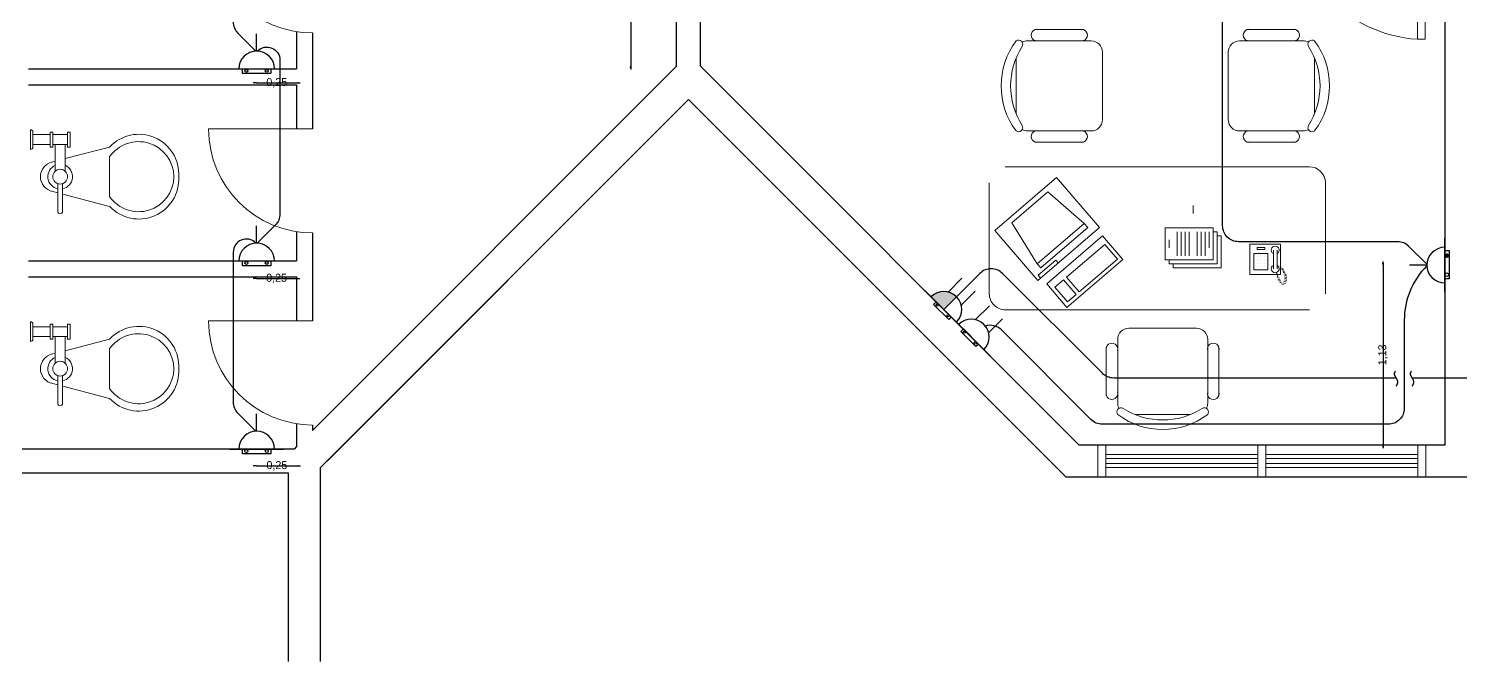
# Model space of a CAD drawing. Extents: x -1451 to 148, y -12854 to 856.
# Drawn here: x 51.68 to 60.62, y 337.75 to 341.7 of the extents above; entities that cross this region are included whole.
import ezdxf
from ezdxf import colors
from ezdxf.entities.mleader import LeaderData, LeaderLine
from ezdxf.math import Vec2, Vec3

# ---------------------------------------------------------------- set-up
doc = ezdxf.new("R2010")
doc.units = 0
doc.header["$LTSCALE"] = 0.15
doc.linetypes.add('HIDDEN', pattern=[0.375, 0.25, -0.125])
doc.layers.get('0').update_dxf_attribs({"color": 252})
doc.layers.get('Defpoints').update_dxf_attribs({"color": 252})
for name, color, linetype in [('0 BDH', 252, 'Continuous'), ('0 DISCON', 252, 'Continuous'), ('0 NORMAL WIRING', 252, 'Continuous'), ('0 sockets', 252, 'Continuous'), ('0 TEXTT', 4, 'Continuous'), ('0 UPS WIRING', 252, 'Continuous'), ('E-SOCK', 2, 'Continuous'), ('WIRING', 4, 'Continuous')]:
    doc.layers.add(name, color=color, linetype=linetype)
for name, color, linetype, lineweight in [('0 DIM', 6, 'Continuous', 5), ('anal', 252, 'Continuous', 20), ('DOOR', 252, 'Continuous', 20), ('sofa', 252, 'Continuous', 9), ('wall', 252, 'Continuous', 30), ('WC', 252, 'Continuous', 9)]:
    doc.layers.add(name, color=color, linetype=linetype, lineweight=lineweight)
doc.dimstyles.new('ISO-25', dxfattribs={"dimtxt": 0.05, "dimasz": 0.01, "dimexe": 0, "dimexo": 0, "dimtad": 0, "dimtoh": 1, "dimtxsty": 'Standard', "dimblk": 'CLOSED', "dimcen": 2.5, "dimse1": 1, "dimse2": 1, "dimclrd": 1, "dimadec": 0, "dimazin": 0, "dimtfac": 1, "dimtix": 1, "dimtmove": 1, "dimatfit": 0, "dimfxl": 1, "dimarcsym": 0})

# ---------------------------------------------------------------- blocks, each defined once
blk = doc.blocks.new('D90')
at = {"layer": 'DOOR'}
for points in [[(0.03, 0.2), (0.03, 1.04), (0.0783, 1.04), (0.0783, 0.2)], [(0.03, 0.2), (0, 0.2), (0, 0), (0.05, 0), (0.05, 0.15), (0.03, 0.15)], [(0.87, 0.2), (0.9, 0.2), (0.9, 0), (0.85, 0), (0.85, 0.15), (0.87, 0.15)]]:
    blk.add_lwpolyline(points, close=True, dxfattribs=at)
blk.add_circle((0.02, 0.21), 0.01, dxfattribs=at)
blk.add_arc((0.0251, 0.1967), 0.8449, 0.22177, 86.38894, dxfattribs=at)
blk = doc.blocks.new('CHAIR7')
for p, q in [((20, 12), (3, 12)), ((5.12, 15.04), (17.88, 15.04)), ((0, 9), (0, -9)), ((23, -7.44), (23, 7.44)), ((3, -12), (20, -12)), ((5.12, -15), (17.88, -15))]:
    blk.add_line(p, q)
for centre, radius, start, end in [((3, 9), 3, 90, 180), ((5.56, 13.54), 1.56, 73.7398, 286.2602), ((17.44, 13.54), 1.56, 253.7398, 106.2602), ((20, 9), 3, 62.4156, 90), ((22.34, 11.12), 1.1, 53.3099, 212.0274), ((7, 0), 20, 323.1301, 36.8699), ((4.82, 0), 19.64, 327.5758, 32.4242), ((3, -9), 3, 180, 270), ((22.34, -11.12), 1.1, 147.9726, 306.6901), ((5.56, -13.5), 1.56, 73.7398, 286.2602), ((17.44, -13.5), 1.56, 253.7398, 106.2602), ((20, -9), 3, 270, 297.5844)]:
    blk.add_arc(centre, radius, start, end)
blk = doc.blocks.new('RECTANG')
for p, q in [((1, 1), (0, 1)), ((0, 1), (0, 0)), ((1, 0), (1, 1)), ((0, 0), (1, 0))]:
    blk.add_line(p, q)
blk = doc.blocks.new('IBMAT', base_point=(61, 306))
for p, q in [((75, 307), (75, 306)), ((81, 307), (75, 307)), ((81, 306), (81, 307))]:
    blk.add_line(p, q)
at = {"xscale": 21, "yscale": 17, "zscale": 21}
blk.add_blockref('RECTANG', (61, 306), dxfattribs=at)
blk = doc.blocks.new('KEYBOARD', base_point=(60, 294))
for p, xscale, yscale, zscale in [((60, 294), 19, 8, 19), ((61, 295), 13, 5, 13), ((75, 295), 3, 5, 3)]:
    blk.add_blockref('RECTANG', p, dxfattribs=dict(xscale=xscale, yscale=yscale, zscale=zscale))
blk = doc.blocks.new('FNCOMP')
for p, q in [((-6.64, 16.23), (-8.5, 3.5)), ((6.08, 16.23), (-6.64, 16.23)), ((8, 3.5), (6.08, 16.23)), ((-8.5, 3.5), (-8.5, 2.04)), ((8, 3.5), (-8.5, 3.5)), ((-8.5, 2.04), (8, 2.04)), ((8, 2.04), (8, 3.5))]:
    blk.add_line(p, q)
at = {"xscale": 1.033846153846154, "yscale": 1.033846153846154, "zscale": 1.033846153846154}
for name, p in [('IBMAT', (-10.86, 0)), ('KEYBOARD', (-10.05, -10.5))]:
    blk.add_blockref(name, p, dxfattribs=at)
blk = doc.blocks.new('FNPHONE')
for p, q in [((-7.29, 6.54), (-7.29, 1.54)), ((-6.29, 6.54), (-6.29, 1.54)), ((-3.87, 4.85), (-3.87, 4.85)), ((-3.87, 3.91), (-3.87, 3.91)), ((-2.94, 4.85), (-2.94, 4.85)), ((-2.94, 3.91), (-2.94, 3.91)), ((-2, 4.85), (-2, 4.85)), ((-2, 3.91), (-2, 3.91)), ((-9.1, 0.22), (-9.7, 0.02)), ((-8.9, 0.62), (-9.5, 0.42)), ((-8.7, 1.02), (-9.3, 0.82)), ((-8.5, 1.42), (-9.1, 1.22)), ((-8.3, 1.82), (-8.9, 1.62)), ((-7.14, 0.56), (-7.5, -0.58)), ((-3.87, 2.97), (-3.87, 2.97)), ((-3.87, 2.03), (-3.87, 2.03)), ((-2.94, 2.97), (-2.94, 2.97)), ((-2.94, 2.03), (-2.94, 2.03)), ((-2, 2.97), (-2, 2.97)), ((-2, 2.03), (-2, 2.03)), ((-9.3, -0.18), (-9.9, -0.38)), ((-9.3, -0.58), (-9.9, -0.78)), ((-9.3, -0.98), (-9.9, -1.18)), ((-9.3, -1.38), (-9.9, -1.58)), ((-9.1, -1.78), (-9.7, -1.98)), ((-8.9, -2.18), (-9.5, -2.38)), ((-8.43, -2.46), (-9.03, -2.66)), ((-7.9, -1.98), (-8.5, -2.18)), ((-7.7, -1.58), (-8.3, -1.78)), ((-7.5, -1.18), (-8.1, -1.38)), ((-7.3, -0.78), (-7.9, -0.98))]:
    blk.add_line(p, q)
for centre, start, end in [((-6.79, 6.54), 298.4915, 241.5085), ((-6.79, 1.54), 118.4915, 61.5085)]:
    blk.add_arc(centre, 1.05, start, end)
for p, xscale, yscale, zscale in [((-8.21, 0), 8.20528234483245, 8.104073169521023, 8.20528234483245), ((-4.81, 1.25), 3.75, 4.375, 3.75), ((-4.03, 6.72), 2.03125, 0.46875, 2.03125)]:
    blk.add_blockref('RECTANG', p, dxfattribs=dict(xscale=xscale, yscale=yscale, zscale=zscale))
blk = doc.blocks.new('ARCH')
at = {"layer": 'anal'}
for p, q in [((58.3582, 339), (58.3582, 339.1)), ((58.4082, 339.1), (58.4082, 338.9)), ((58.4082, 339.04), (59.3582, 339.04)), ((59.3582, 339.1), (59.3582, 338.9)), ((59.4082, 339.1), (59.4082, 338.9)), ((59.4082, 339.04), (60.3582, 339.04)), ((60.3582, 339.1), (60.3582, 338.9)), ((60.4082, 339), (60.4082, 339.1)), ((58.3582, 339), (58.3582, 338.9)), ((58.4082, 339.015), (59.3582, 339.015)), ((58.4082, 339), (58.4082, 338.9)), ((58.4082, 338.985), (59.3582, 338.985)), ((58.4082, 338.96), (59.3582, 338.96)), ((59.4082, 339.015), (60.3582, 339.015)), ((59.4082, 338.985), (60.3582, 338.985)), ((59.4082, 338.96), (60.3582, 338.96)), ((60.3582, 339), (60.3582, 338.9)), ((60.4082, 339), (60.4082, 338.9))]:
    blk.add_line(p, q, dxfattribs=at)
at = {"layer": 'DOOR'}
for p, q in [((53.45, 341.075), (52.8, 341.075)), ((53.45, 339.875), (52.8, 339.875))]:
    blk.add_line(p, q, dxfattribs=at)
for centre in [(53.45, 342.325), (53.45, 341.075), (53.45, 339.875)]:
    blk.add_arc(centre, 0.65, 180, 270, dxfattribs=at)
at = {"layer": 'sofa'}
for p, q in [((57.7791, 340.8389), (59.6791, 340.8389)), ((59.7791, 340.7389), (59.7791, 340.0445))]:
    blk.add_line(p, q, dxfattribs=at)
blk.add_lwpolyline([(59.6791, 339.9445), (57.7791, 339.9445, -0.414214), (57.6791, 340.0445), (57.6791, 340.7389)], format="xyb", dxfattribs=at)
for points in [[(58.9527, 340.5973), (58.9527, 340.5473)], [(58.7777, 340.4561), (59.0777, 340.4561), (59.0777, 340.2561), (58.7777, 340.2561), (58.7777, 340.4561)], [(59.0777, 340.4311), (59.1027, 340.4311), (59.1027, 340.2311), (58.8027, 340.2311), (58.8027, 340.2561)], [(59.1027, 340.4061), (59.1277, 340.4061), (59.1277, 340.2061), (58.8277, 340.2061), (58.8277, 340.2311)], [(58.8527, 340.4311), (58.8527, 340.2811)], [(58.8777, 340.4311), (58.8777, 340.2811)], [(58.9027, 340.4311), (58.9027, 340.2811)], [(58.9277, 340.4311), (58.9277, 340.2811)], [(58.9777, 340.4311), (58.9777, 340.2811)], [(59.0027, 340.4311), (59.0027, 340.2811)], [(59.0277, 340.4311), (59.0277, 340.2811)], [(59.0527, 340.4311), (59.0527, 340.3311)], [(58.8027, 340.3811), (58.8027, 340.3311)]]:
    blk.add_lwpolyline(points, dxfattribs=at)
blk.add_arc((59.6791, 340.7389), 0.1, 0, 90, dxfattribs=at)
at = {"layer": 'wall'}
for p, q in [((55.725, 341.4664), (55.725, 346.125)), ((55.875, 341.4664), (55.875, 346.125)), ((60.525, 342.525), (60.525, 339.1)), ((53.35, 341.6827), (53.35, 341.45)), ((53.45, 341.675), (53.45, 341.075)), ((55.725, 341.4664), (53.45, 339.1914)), ((55.725, 341.4664), (53.45, 339.1914)), ((58.2414, 339.1), (55.875, 341.4664)), ((51.675, 341.45), (53.35, 341.45)), ((51.675, 341.35), (53.35, 341.35)), ((53.35, 341.35), (53.35, 341.075)), ((55.8, 341.2586), (53.5, 338.9586)), ((55.8, 341.2586), (53.5414, 339)), ((58.1586, 338.9), (55.8, 341.2586)), ((53.35, 340.4327), (53.35, 340.25)), ((53.45, 340.425), (53.45, 339.875)), ((51.675, 340.25), (53.35, 340.25)), ((51.675, 340.15), (53.35, 340.15)), ((53.35, 340.15), (53.35, 339.875)), ((53.35, 339.2327), (53.35, 339.0914)), ((53.45, 339.225), (53.45, 339.1914)), ((53.3336, 339.075), (46.55, 339.075)), ((53.35, 339.0914), (53.3336, 339.075)), ((53.35, 339.0914), (53.3336, 339.075)), ((60.525, 339.1), (58.2414, 339.1)), ((53.5, 337.7482), (53.5, 338.9586)), ((53.3, 338.925), (46.55, 338.925)), ((53.3, 337.7482), (53.3, 338.925)), ((63.0414, 338.9), (58.1586, 338.9))]:
    blk.add_line(p, q, dxfattribs=at)
at = {"layer": 'WC'}
for p, q in [((51.6868, 340.9465), (51.6868, 341.0701)), ((51.7022, 340.962), (51.7022, 341.0547)), ((51.8103, 341.0392), (51.7022, 341.0392)), ((51.8258, 341.0547), (51.8103, 341.0547)), ((51.8103, 341.0547), (51.8103, 340.962)), ((51.8258, 340.962), (51.8258, 341.0547)), ((51.9185, 341.0392), (51.8258, 341.0392)), ((51.9339, 341.0547), (51.9185, 341.0547)), ((51.9185, 341.0547), (51.9185, 340.962)), ((51.9339, 340.962), (51.9339, 341.0547)), ((51.7022, 340.9774), (51.8103, 340.9774)), ((51.8103, 340.962), (51.8258, 340.962)), ((51.8258, 340.9774), (51.9185, 340.9774)), ((51.8412, 340.8108), (51.8412, 340.9774)), ((51.9028, 340.8894), (52.181, 340.962)), ((51.903, 340.9774), (51.903, 340.8112)), ((51.9185, 340.962), (51.9339, 340.962)), ((51.8258, 340.8693), (51.8416, 340.8735)), ((52.181, 340.6531), (52.181, 340.9002)), ((51.8258, 340.684), (51.8569, 340.6759)), ((51.8567, 340.7334), (51.8567, 340.5605)), ((51.8876, 340.5605), (51.8876, 340.7334)), ((51.8878, 340.6678), (52.181, 340.5913)), ((51.6868, 339.7465), (51.6868, 339.8701)), ((51.7022, 339.762), (51.7022, 339.8547)), ((51.8258, 339.8547), (51.8103, 339.8547)), ((51.8103, 339.8547), (51.8103, 339.762)), ((51.8258, 339.762), (51.8258, 339.8547)), ((51.9339, 339.8547), (51.9185, 339.8547)), ((51.9185, 339.8547), (51.9185, 339.762)), ((51.9339, 339.762), (51.9339, 339.8547)), ((51.8103, 339.8392), (51.7022, 339.8392)), ((51.7022, 339.7774), (51.8103, 339.7774)), ((51.8103, 339.762), (51.8258, 339.762)), ((51.9185, 339.8392), (51.8258, 339.8392)), ((51.8258, 339.7774), (51.9185, 339.7774)), ((51.8412, 339.6108), (51.8412, 339.7774)), ((51.9028, 339.6894), (52.181, 339.762)), ((51.903, 339.7774), (51.903, 339.6112)), ((51.9185, 339.762), (51.9339, 339.762)), ((51.8258, 339.6693), (51.8416, 339.6735)), ((52.181, 339.4531), (52.181, 339.7002)), ((51.8567, 339.5334), (51.8567, 339.3605)), ((51.8876, 339.3605), (51.8876, 339.5334)), ((51.8258, 339.484), (51.8569, 339.4759)), ((51.8878, 339.4678), (52.181, 339.3913))]:
    blk.add_line(p, q, dxfattribs=at)
for centre in [(51.8721, 340.7767), (51.8721, 339.5767)]:
    blk.add_circle(centre, 0.0463, dxfattribs=at)
for centre, radius, start, end in [((51.6861, 341.054), 0.0161, 2.4084, 87.5916), ((52.3638, 340.7914), 0.25, 356.62, 136.98278), ((51.6861, 340.9627), 0.0161, 272.4084, 357.5916), ((52.3624, 340.7755), 0.2201, 0.3, 145.49457), ((51.8428, 340.7767), 0.0942, 100.38886, 259.6111), ((51.8721, 340.7767), 0.0772, 112.85047, 258.577), ((51.8721, 340.7767), 0.0772, 281.8763, 66.5863), ((52.3638, 340.7619), 0.25, 223.0172, 3.38), ((52.3624, 340.7778), 0.2201, 214.5054, 359.7), ((51.8721, 340.5605), 0.0154, 180, 0), ((51.6861, 339.854), 0.0161, 2.4084, 87.5916), ((51.6861, 339.7627), 0.0161, 272.4084, 357.5916), ((52.3638, 339.5914), 0.25, 356.62, 136.98278), ((52.3624, 339.5755), 0.2201, 0.3, 145.49457), ((51.8428, 339.5767), 0.0942, 100.38886, 259.6111), ((51.8721, 339.5767), 0.0772, 112.85047, 258.577), ((51.8721, 339.5767), 0.0772, 281.8763, 66.5863), ((52.3638, 339.5619), 0.25, 223.0172, 3.38), ((52.3624, 339.5778), 0.2201, 214.5054, 359.7), ((51.8721, 339.3605), 0.0154, 180, 0)]:
    blk.add_arc(centre, radius, start, end, dxfattribs=at)
at = {"layer": 'DOOR', "rotation": 180}
blk.add_blockref('D90', (60.4337, 342.675), dxfattribs=at)
at = {"layer": 'sofa', "yscale": 0.0234375, "zscale": 0.0234375}
for name, p, xscale in [('CHAIR7', (58.3856, 341.3437), -0.0234375), ('CHAIR7', (59.1727, 341.3437), 0.0234375), ('FNPHONE', (59.3067, 340.1648), -0.0234375)]:
    blk.add_blockref(name, p, dxfattribs=dict(at, xscale=xscale))
for name, p, xscale, rotation in [('FNCOMP', (58.1746, 340.2926), -0.02343749999997079, 40.60129464521547), ('CHAIR7', (58.7625, 339.8299), -0.0234375, 90)]:
    blk.add_blockref(name, p, dxfattribs=dict(at, xscale=xscale, rotation=rotation))
blk = doc.blocks.new('s')
at = {"layer": '0 BDH', "linetype": 'ByBlock'}
h = blk.add_hatch(dxfattribs=at)
h.set_pattern_fill('ANGLE', color=2)
h.set_pattern_definition([(0, (-147.759, -393.318), (0, 6.985), [5.08, -1.905]), (90, (-147.759, -393.318), (-6.985, 4e-16), [5.08, -1.905])])
h.paths.add_polyline_path([(0.0729, 0.0022, 1), (0.0545, 0.0022, 1)])
at = {"layer": '0 BDH', "color": 6, "linetype": 'ByBlock'}
blk.add_lwpolyline([(-0.0887, 0.015), (0.0887, 0.015), (0.0887, -0.015), (-0.0887, -0.015)], close=True, dxfattribs=at)
for centre in [(-0.0637, 0.0022), (0.0637, 0.0022)]:
    blk.add_circle(centre, 0.00918, dxfattribs=at)
blk = doc.blocks.new('*U276')
at = {"layer": 'E-SOCK'}
for p, q in [((-0.077, -0.021), (-0.077, 0.142)), ((0.077, -0.021), (0.077, 0.142)), ((-0.223, -0.149), (0.223, -0.149))]:
    blk.add_line(p, q, dxfattribs=at)
blk.add_arc((0, -0.149), 0.149, 0, 180, dxfattribs=at)
at = {"layer": '0 BDH', "color": 6, "linetype": 'ByBlock'}
blk.add_blockref('s', (-0.005, -0.163), dxfattribs=at)
blk = doc.blocks.new('*U292')
at = {"linetype": 'ByBlock'}
h = blk.add_hatch(dxfattribs=at)
h.set_pattern_fill('ANGLE', color=2)
h.set_pattern_definition([(0, (-301.6926, 2.516), (0, 6.985), [5.08, -1.905]), (90, (-301.6926, 2.516), (-6.985, 4e-16), [5.08, -1.905])])
h.paths.add_polyline_path([(87, -25, 1), (127, -25, 1)])
at = {"color": 6, "linetype": 'ByBlock'}
blk.add_lwpolyline([(-154, 0), (164, 0), (164, -52), (-154, -52)], close=True, dxfattribs=at)
for centre in [(-107, -25), (107, -25)]:
    blk.add_circle(centre, 20.1, dxfattribs=at)
at = {"layer": 'E-SOCK'}
for p, q in [((0, 200), (0, 395)), ((-300, 0), (300, 0))]:
    blk.add_line(p, q, dxfattribs=at)
blk.add_arc((0, 0), 200, 0, 180, dxfattribs=at)
blk = doc.blocks.new('WATHERPROOF SOCKER S.PH')
at = {"layer": 'E-SOCK', "color": 6}
for p, q in [((0, 0.1114), (0, 0.2201)), ((-0.1671, 0), (0.1671, 0))]:
    blk.add_line(p, q, dxfattribs=at)
blk.add_arc((0, 0), 0.1114, 0, 180, dxfattribs=at)
at = {"layer": '0 BDH', "color": 6, "linetype": 'ByBlock'}
blk.add_blockref('s', (-0.0007, -0.0144), dxfattribs=at)
blk = doc.blocks.new('*U282')
at = {"layer": 'E-SOCK'}
h = blk.add_hatch(color=256, dxfattribs=at)
h.dxf.hatch_style = 1
h.paths.add_polyline_path([(0, 0.074, 0.414214), (-0.149, -0.074), (0, -0.074)])
for p, q in [((-0.077, 0.053), (-0.077, 0.217)), ((0.077, 0.053), (0.077, 0.217)), ((-0.223, -0.074), (0.223, -0.074))]:
    blk.add_line(p, q, dxfattribs=at)
blk.add_lwpolyline([(0, 0.074), (0, -0.074)], dxfattribs=at)
blk.add_arc((0, -0.074), 0.149, 0, 180, dxfattribs=at)
at = {"layer": '0 BDH', "color": 6, "linetype": 'ByBlock'}
blk.add_blockref('s', (-0.001, -0.089), dxfattribs=at)
blk = doc.blocks.new('endtick', base_point=(-3267.27, -69559.4))
at = {"layer": 'WIRING', "color": 2, "linetype": 'HIDDEN'}
blk.add_spline([(-3267.27, -69509.4), (-3276.985, -69534.4), (-3267.27, -69559.4), (-3256.425, -69584.4), (-3267.27, -69609.4)], degree=3, dxfattribs=at)
blk = doc.blocks.new('_Closed')
at = {"color": 0, "linetype": 'ByBlock', "lineweight": -2}
for p, q in [((-1, 0.17), (0, 0)), ((-1, 0.17), (-1, -0.17)), ((0, 0), (-1, -0.17)), ((0, 0), (-1, 0))]:
    blk.add_line(p, q, dxfattribs=at)
blk = doc.blocks.new('*D439')
at = {"layer": '0 DIM', "color": 1, "linetype": 'ByBlock', "lineweight": -2, "transparency": 16777216}
for p, q in [((53.0893, 341.3632), (53.0793, 341.3632)), ((53.0993, 341.3632), (53.3523, 341.3632)), ((53.3623, 341.3632), (53.3723, 341.3632))]:
    blk.add_line(p, q, dxfattribs=at)
at = {"layer": 'Defpoints', "color": 0, "linetype": 'ByBlock', "transparency": 16777216}
for p in [(53.0993, 341.4356), (53.3523, 341.4356), (53.3523, 341.3632)]:
    blk.add_point(p, dxfattribs=at)
at = {"layer": '0 DIM', "color": 1, "linetype": 'ByBlock', "lineweight": -2, "transparency": 16777216, "xscale": 0.01, "yscale": 0.01, "zscale": 0.01}
blk.add_blockref('_Closed', (53.0993, 341.3632), dxfattribs=at)
at = {"layer": '0 DIM', "color": 1, "linetype": 'ByBlock', "lineweight": -2, "transparency": 16777216, "xscale": 0.01, "yscale": 0.01, "zscale": 0.01, "rotation": 180}
blk.add_blockref('_Closed', (53.3523, 341.3632), dxfattribs=at)
at = {"layer": '0 DIM', "color": 0, "linetype": 'ByBlock', "transparency": 16777216, "insert": (53.2258, 341.3632), "char_height": 0.05, "attachment_point": 5}
blk.add_mtext('0,25', dxfattribs=at)
blk = doc.blocks.new('*D440')
at = {"layer": '0 DIM', "color": 1, "linetype": 'ByBlock', "lineweight": -2, "transparency": 16777216}
for p, q in [((53.0893, 340.1403), (53.0793, 340.1403)), ((53.0993, 340.1403), (53.35, 340.1403)), ((53.36, 340.1403), (53.37, 340.1403))]:
    blk.add_line(p, q, dxfattribs=at)
at = {"layer": 'Defpoints', "color": 0, "linetype": 'ByBlock', "transparency": 16777216}
for p in [(53.0993, 340.2356), (53.35, 340.25), (53.35, 340.1403)]:
    blk.add_point(p, dxfattribs=at)
at = {"layer": '0 DIM', "color": 1, "linetype": 'ByBlock', "lineweight": -2, "transparency": 16777216, "xscale": 0.01, "yscale": 0.01, "zscale": 0.01}
blk.add_blockref('_Closed', (53.0993, 340.1403), dxfattribs=at)
at = {"layer": '0 DIM', "color": 1, "linetype": 'ByBlock', "lineweight": -2, "transparency": 16777216, "xscale": 0.01, "yscale": 0.01, "zscale": 0.01, "rotation": 180}
blk.add_blockref('_Closed', (53.35, 340.1403), dxfattribs=at)
at = {"layer": '0 DIM', "color": 0, "linetype": 'ByBlock', "transparency": 16777216, "insert": (53.2247, 340.1403), "char_height": 0.05, "attachment_point": 5}
blk.add_mtext('0,25', dxfattribs=at)
blk = doc.blocks.new('*D441')
at = {"layer": '0 DIM', "color": 1, "linetype": 'ByBlock', "lineweight": -2, "transparency": 16777216}
for p, q in [((53.0893, 338.9701), (53.0793, 338.9701)), ((53.0993, 338.9701), (53.3535, 338.9701)), ((53.3635, 338.9701), (53.3735, 338.9701))]:
    blk.add_line(p, q, dxfattribs=at)
at = {"layer": 'Defpoints', "color": 0, "linetype": 'ByBlock', "transparency": 16777216}
for p in [(53.0993, 339.0606), (53.3535, 339.0606), (53.3535, 338.9701)]:
    blk.add_point(p, dxfattribs=at)
at = {"layer": '0 DIM', "color": 1, "linetype": 'ByBlock', "lineweight": -2, "transparency": 16777216, "xscale": 0.01, "yscale": 0.01, "zscale": 0.01}
blk.add_blockref('_Closed', (53.0993, 338.9701), dxfattribs=at)
at = {"layer": '0 DIM', "color": 1, "linetype": 'ByBlock', "lineweight": -2, "transparency": 16777216, "xscale": 0.01, "yscale": 0.01, "zscale": 0.01, "rotation": 180}
blk.add_blockref('_Closed', (53.3535, 338.9701), dxfattribs=at)
at = {"layer": '0 DIM', "color": 0, "linetype": 'ByBlock', "transparency": 16777216, "insert": (53.2264, 338.9701), "char_height": 0.05, "attachment_point": 5}
blk.add_mtext('0,25', dxfattribs=at)
blk = doc.blocks.new('*D451')
at = {"layer": '0 DIM', "color": 1, "linetype": 'ByBlock', "lineweight": -2, "transparency": 16777216}
for p, q in [((55.4376, 342.7304), (55.4376, 342.7404)), ((55.4376, 342.7204), (55.4376, 341.4664)), ((55.4376, 341.4564), (55.4376, 341.4464))]:
    blk.add_line(p, q, dxfattribs=at)
at = {"layer": 'Defpoints', "color": 0, "linetype": 'ByBlock', "transparency": 16777216}
for p in [(55.7394, 342.7204), (55.4376, 341.4664), (55.725, 341.4664)]:
    blk.add_point(p, dxfattribs=at)
at = {"layer": '0 DIM', "color": 1, "linetype": 'ByBlock', "lineweight": -2, "transparency": 16777216, "xscale": 0.01, "yscale": 0.01, "zscale": 0.01}
for p, rotation in [((55.4376, 342.7204), 270), ((55.4376, 341.4664), 90)]:
    blk.add_blockref('_Closed', p, dxfattribs=dict(at, rotation=rotation))
at = {"layer": '0 DIM', "color": 0, "linetype": 'ByBlock', "transparency": 16777216, "insert": (55.4376, 342.0934), "char_height": 0.05, "attachment_point": 5, "rotation": 90}
blk.add_mtext('1,25', dxfattribs=at)
blk = doc.blocks.new('*D460')
at = {"layer": '0 DIM', "color": 1, "linetype": 'ByBlock', "lineweight": -2, "transparency": 16777216}
for p, q in [((60.1395, 340.2367), (60.1395, 340.2467)), ((60.1395, 340.2267), (60.1395, 339.1)), ((60.1395, 339.09), (60.1395, 339.08))]:
    blk.add_line(p, q, dxfattribs=at)
at = {"layer": 'Defpoints', "color": 0, "linetype": 'ByBlock', "transparency": 16777216}
for p in [(60.5395, 340.2267), (60.1395, 339.1), (60.525, 339.1)]:
    blk.add_point(p, dxfattribs=at)
at = {"layer": '0 DIM', "color": 1, "linetype": 'ByBlock', "lineweight": -2, "transparency": 16777216, "xscale": 0.01, "yscale": 0.01, "zscale": 0.01}
for p, rotation in [((60.1395, 340.2267), 270), ((60.1395, 339.1), 90)]:
    blk.add_blockref('_Closed', p, dxfattribs=dict(at, rotation=rotation))
at = {"layer": '0 DIM', "color": 0, "linetype": 'ByBlock', "transparency": 16777216, "insert": (60.1395, 339.6633), "char_height": 0.05, "attachment_point": 5, "rotation": 90}
blk.add_mtext('1,13', dxfattribs=at)

msp = doc.modelspace()

# ---------------------------------------------------------------- linework, layer by layer
at = {"layer": '0 NORMAL WIRING', "color": 3}
for points in [[(53.095, 342.7613), (53.0936, 342.7627, 0.668179), (52.9536, 342.7047), (52.9536, 341.7441, 0.198912), (52.9829, 341.6734), (53.095, 341.5613)], [(60.4137, 340.229), (60.3016, 340.3411, 0.198912), (60.2309, 340.3704), (59.2373, 340.3704, -0.414214), (59.1373, 340.4704), (59.1373, 342.2309, -0.198912), (59.1666, 342.3016), (59.2787, 342.4137)], [(53.1043, 341.5613), (53.1057, 341.5627, -0.668179), (53.2457, 341.5047), (53.2457, 340.5442, -0.198912), (53.2164, 340.4734), (53.1043, 340.3613)], [(53.095, 340.3613), (53.0936, 340.3627, 0.668179), (52.9536, 340.3047), (52.9536, 339.3691, 0.198912), (52.9829, 339.2984), (53.095, 339.1863)]]:
    msp.add_lwpolyline(points, format="xyb", dxfattribs=at)
at = {"layer": '0 sockets', "color": 3}
msp.add_lwpolyline([(60.4137, 340.2198), (60.4123, 340.2183, 0.198912), (60.2723, 339.8803), (60.2723, 339.3299, -0.414214), (60.1723, 339.2299), (58.385, 339.2299, -0.198912), (58.3143, 339.2592), (57.7546, 339.8188, 0.278702), (57.6542, 339.8436, 0.278702)], format="xyb", dxfattribs=at)
at = {"layer": '0 UPS WIRING', "color": 2}
msp.add_lwpolyline([(60.2223, 339.5187), (58.4563, 339.5187, -0.198912), (58.3856, 339.548), (57.7612, 340.1723, 0.414214), (57.6198, 340.1723), (57.4732, 340.0257)], format="xyb", dxfattribs=at)
msp.add_lwpolyline([(60.8777, 339.5187), (60.3223, 339.5187)], dxfattribs=at)

# ---------------------------------------------------------------- block references
at = {"layer": '0 DISCON', "color": 6, "linetype": 'ByBlock', "xscale": 0.001, "yscale": 0.001, "zscale": 0.001}
for p, rotation in [((60.2223, 339.5187), 180.0000000000552), ((60.3223, 339.5187), 180.0000000000527)]:
    msp.add_blockref('endtick', p, dxfattribs=dict(at, rotation=rotation))
at = {"layer": '0 sockets', "color": 3}
for name, p in [('ARCH', (0, 0)), ('WATHERPROOF SOCKER S.PH', (53.1, 341.45)), ('WATHERPROOF SOCKER S.PH', (53.1, 340.25)), ('WATHERPROOF SOCKER S.PH', (53.1, 339.075))]:
    msp.add_blockref(name, p, dxfattribs=at)
for name, p, xscale, yscale, zscale, rotation in [('*U292', (60.525, 340.224), 0.0005570000000000001, 0.0005570000000000001, 0.0005570000000000001, 90), ('*U282', (57.4338, 339.9863), 0.7499999999999998, 0.7499999999999998, 0.7499999999999998, 315.0000000056117), ('*U276', (57.6452, 339.8537), 0.75, 0.75, 0.75, 315.0000000056036)]:
    msp.add_blockref(name, p, dxfattribs=dict(at, xscale=xscale, yscale=yscale, zscale=zscale, rotation=rotation))

# ---------------------------------------------------------------- dimensions: what is measured, and where the dimension line sits
at = {"layer": '0 DIM', "color": 6, "linetype": 'ByBlock'}
for base, p1, p2, picture, middle in [((55.4376, 341.4664), (55.7394, 342.7204), (55.725, 341.4664), '*D451', (55.4376, 342.0934)), ((60.1395, 339.1), (60.5395, 340.2267), (60.525, 339.1), '*D460', (60.1395, 339.6633))]:
    dim = msp.add_linear_dim(base=base, p1=p1, p2=p2, angle=90, dimstyle='ISO-25', dxfattribs=at)
    dim.commit()
    dim.dimension.update_dxf_attribs({"geometry": picture, "text_midpoint": middle})
for base, p1, p2, picture, middle in [((53.3523, 341.3632), (53.0993, 341.4356), (53.3523, 341.4356), '*D439', (53.2258, 341.3632)), ((53.35, 340.1403), (53.0993, 340.2356), (53.35, 340.25), '*D440', (53.2247, 340.1403)), ((53.3535, 338.9701), (53.0993, 339.0606), (53.3535, 339.0606), '*D441', (53.2264, 338.9701))]:
    dim = msp.add_linear_dim(base=base, p1=p1, p2=p2, dimstyle='ISO-25', dxfattribs=at)
    dim.commit()
    dim.dimension.update_dxf_attribs({"geometry": picture, "text_midpoint": middle})

# ---------------------------------------------------------------- leaders
at = {"layer": '0 TEXTT', "color": 1, "linetype": 'ByBlock'}
ml = msp.add_multileader_mtext('Standard', dxfattribs=at)
ml.set_content('NSP-B \\P(3x3) mm2, CU/PVCE/PVC\\P? 25mm UPVC CONDUIT\\PEXPOSED ABOVE FALSE CELLING', color=6)
ml.set_leader_properties(color=4)
ml.build(insert=Vec2(0, 0))
ml.multileader.update_dxf_attribs({"text_right_attachment_type": 6, "dogleg_length": 0.05, "arrow_head_size": 0.1})
ctx = ml.context
ctx.base_point, ctx.char_height, ctx.arrow_head_size, ctx.landing_gap_size = Vec3(46.8427, 341.0147), 0.05, 0.1, 0.01
ctx.right_attachment = 6
notes = []
notes.append((ctx, [(0, (1, 1, 0), (46.7927, 341.0147), (1, 0), 0.05, [(0, [(46.125, 341.7555)], 0, [])])]))
ctx.mtext.insert, ctx.mtext.width, ctx.mtext.flow_direction = Vec3(46.8527, 341.0397), 6.216, 5
for ctx, leaders in notes:
    for number, flags, end, landing, length, lines in leaders:
        leader = LeaderData()
        leader.index, (leader.has_last_leader_line, leader.has_dogleg_vector, leader.attachment_direction) = number, flags
        leader.last_leader_point, leader.dogleg_vector, leader.dogleg_length = Vec3(end), Vec3(landing), length
        for number, points, colour, breaks in lines:
            line = LeaderLine()
            line.index, line.vertices, line.color, line.breaks = number, Vec3.list(points), colors.encode_raw_color(colour), breaks
            leader.lines.append(line)
        ctx.leaders.append(leader)

doc.saveas('drawing.dxf')
